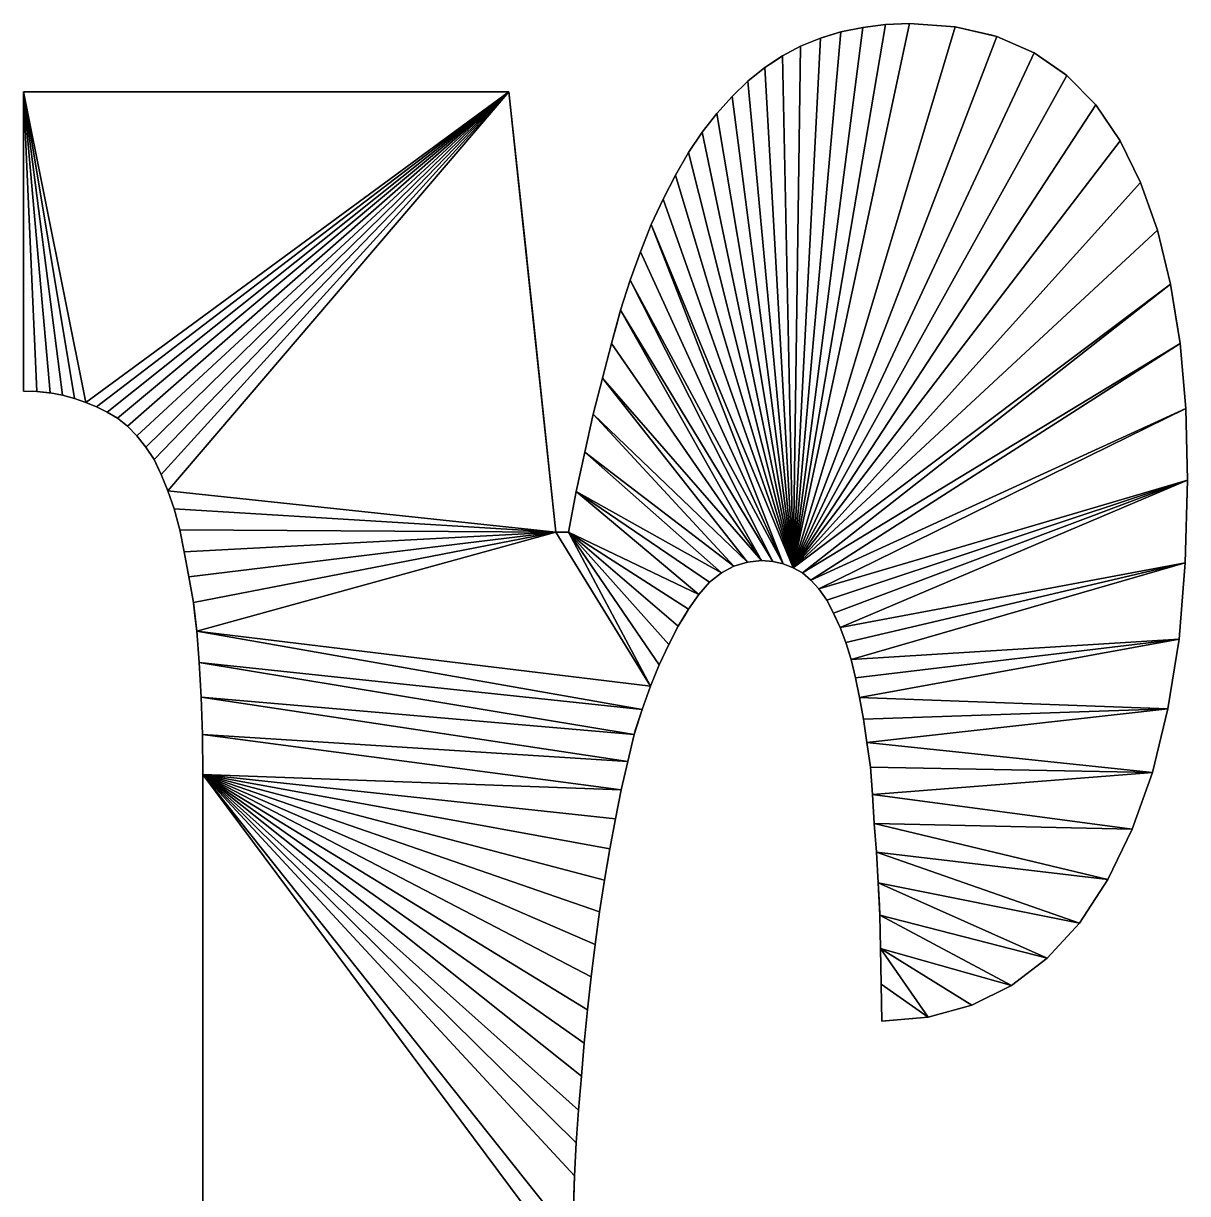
# Model space of a CAD drawing. Extents: x -29.1 to 29.1, y -25 to 25.
# Drawn here: x -9.517 to -7.462, y -11.26 to -9.195 of the extents above; entities that cross this region are included whole.
import ezdxf

# ---------------------------------------------------------------- set-up
doc = ezdxf.new("R2010")
doc.units = 0
doc.header["$MEASUREMENT"] = 0
doc.layers.add('ConstrLine', color=7, linetype='Continuous')
doc.layers.add('ObjLayer', color=2, linetype='Continuous')

msp = doc.modelspace()

# ---------------------------------------------------------------- linework, layer by layer
at = {"layer": 'ConstrLine'}
for points in [[(-7.872, -9.201, 5), (-7.953, -9.195, 5), (-8.158, -10.156, 5)], [(-7.953, -9.195, 5), (-7.995, -9.197, 5), (-8.158, -10.156, 5)], [(-7.995, -9.197, 5), (-8.035, -9.202, 5), (-8.158, -10.156, 5)], [(-7.799, -9.218, 5), (-7.872, -9.201, 5), (-8.158, -10.156, 5)], [(-8.035, -9.202, 5), (-8.074, -9.21, 5), (-8.158, -10.156, 5)], [(-8.074, -9.21, 5), (-8.11, -9.221, 5), (-8.158, -10.156, 5)], [(-8.074, -9.21, 5), (-8.0936, -9.216, 4), (-8.11, -9.221, 5)], [(-8.074, -9.21, 5), (-8.074, -9.21, 4), (-8.0936, -9.216, 4)], [(-8.074, -9.21, 4), (-8.074, -9.21, 5), (-8.035, -9.202, 5)], [(-8.074, -9.21, 4), (-8.035, -9.202, 5), (-8.035, -9.202, 4)], [(-8.035, -9.202, 4), (-8.035, -9.202, 5), (-7.995, -9.197, 5)], [(-8.035, -9.202, 4), (-7.995, -9.197, 5), (-7.995, -9.197, 4)], [(-7.995, -9.197, 4), (-7.995, -9.197, 5), (-7.953, -9.195, 5)], [(-7.995, -9.197, 4), (-7.953, -9.195, 5), (-7.953, -9.195, 4)], [(-7.953, -9.195, 4), (-7.953, -9.195, 5), (-7.872, -9.201, 5)], [(-7.953, -9.195, 4), (-7.872, -9.201, 5), (-7.872, -9.201, 4)], [(-7.872, -9.201, 4), (-7.872, -9.201, 5), (-7.8076, -9.216, 4)], [(-7.872, -9.201, 5), (-7.799, -9.218, 5), (-7.8076, -9.216, 4)], [(-7.799, -9.218, 5), (-8.158, -10.156, 5), (-7.733, -9.247, 5)], [(-8.11, -9.221, 5), (-8.145, -9.235, 5), (-8.158, -10.156, 5)], [(-8.145, -9.235, 4), (-8.145, -9.235, 5), (-8.11, -9.221, 5)], [(-8.145, -9.235, 4), (-8.11, -9.221, 5), (-8.11, -9.221, 4)], [(-8.11, -9.221, 4), (-8.11, -9.221, 5), (-8.0936, -9.216, 4)], [(-7.799, -9.218, 4), (-7.8076, -9.216, 4), (-7.799, -9.218, 5)], [(-7.799, -9.218, 4), (-7.799, -9.218, 5), (-7.733, -9.247, 5)], [(-7.799, -9.218, 4), (-7.733, -9.247, 5), (-7.733, -9.247, 4)], [(-8.177, -9.252, 5), (-8.208, -9.273, 5), (-8.158, -10.156, 5)], [(-8.208, -9.273, 5), (-8.177, -9.252, 5), (-8.192, -9.2622, 4)], [(-8.177, -9.252, 4), (-8.192, -9.2622, 4), (-8.177, -9.252, 5)], [(-8.145, -9.235, 5), (-8.177, -9.252, 5), (-8.158, -10.156, 5)], [(-8.177, -9.252, 4), (-8.177, -9.252, 5), (-8.145, -9.235, 5)], [(-8.177, -9.252, 4), (-8.145, -9.235, 5), (-8.145, -9.235, 4)], [(-7.733, -9.247, 5), (-8.158, -10.156, 5), (-7.675, -9.287, 5)], [(-7.733, -9.247, 4), (-7.733, -9.247, 5), (-7.68, -9.2836, 4)], [(-7.733, -9.247, 5), (-7.675, -9.287, 5), (-7.68, -9.2836, 4)], [(-8.208, -9.273, 5), (-8.238, -9.297, 5), (-8.158, -10.156, 5)], [(-8.238, -9.297, 4), (-8.238, -9.297, 5), (-8.208, -9.273, 5)], [(-8.238, -9.297, 4), (-8.208, -9.273, 5), (-8.208, -9.273, 4)], [(-8.208, -9.273, 4), (-8.208, -9.273, 5), (-8.192, -9.2622, 4)], [(-7.624, -9.339, 5), (-7.675, -9.287, 5), (-8.158, -10.156, 5)], [(-7.675, -9.287, 4), (-7.68, -9.2836, 4), (-7.675, -9.287, 5)], [(-7.675, -9.287, 4), (-7.675, -9.287, 5), (-7.624, -9.339, 5)], [(-7.675, -9.287, 4), (-7.624, -9.339, 5), (-7.624, -9.339, 4)], [(-8.238, -9.297, 5), (-8.266, -9.324, 5), (-8.158, -10.156, 5)], [(-8.266, -9.324, 4), (-8.266, -9.324, 5), (-8.238, -9.297, 5)], [(-8.266, -9.324, 4), (-8.238, -9.297, 5), (-8.238, -9.297, 4)], [(-9.47, -9.847, 5), (-9.517, -9.316, 5), (-9.493, -9.845, 5)], [(-9.517, -9.844, 5), (-9.493, -9.845, 5), (-9.517, -9.316, 5)], [(-9.427, -9.857, 5), (-9.407, -9.864, 5), (-9.517, -9.316, 5)], [(-9.47, -9.847, 5), (-9.448, -9.851, 5), (-9.517, -9.316, 5)], [(-9.448, -9.851, 5), (-9.427, -9.857, 5), (-9.517, -9.316, 5)], [(-9.517, -9.316, 5), (-9.407, -9.864, 5), (-8.66, -9.316, 5)], [(-9.517, -9.316, 4), (-9.517, -9.316, 5), (-8.66, -9.316, 4)], [(-9.517, -9.316, 4), (-9.517, -9.844, 4), (-9.517, -9.316, 5)], [(-9.517, -9.316, 5), (-9.517, -9.844, 4), (-9.517, -9.844, 5)], [(-9.517, -9.316, 5), (-8.66, -9.316, 5), (-8.66, -9.316, 4)], [(-9.388, -9.872, 5), (-8.66, -9.316, 5), (-9.407, -9.864, 5)], [(-9.369, -9.881, 5), (-8.66, -9.316, 5), (-9.388, -9.872, 5)], [(-9.351, -9.892, 5), (-8.66, -9.316, 5), (-9.369, -9.881, 5)], [(-9.333, -9.906, 5), (-8.66, -9.316, 5), (-9.351, -9.892, 5)], [(-9.333, -9.906, 5), (-9.317, -9.923, 5), (-8.66, -9.316, 5)], [(-9.317, -9.923, 5), (-9.301, -9.943, 5), (-8.66, -9.316, 5)], [(-9.301, -9.943, 5), (-9.286, -9.965, 5), (-8.66, -9.316, 5)], [(-9.286, -9.965, 5), (-9.274, -9.991, 5), (-8.66, -9.316, 5)], [(-9.274, -9.991, 5), (-9.262, -10.02, 5), (-8.66, -9.316, 5)], [(-8.577, -10.093, 5), (-8.66, -9.316, 5), (-9.262, -10.02, 5)], [(-8.66, -9.316, 4), (-8.66, -9.316, 5), (-8.6338, -9.5614, 4)], [(-8.6286, -9.6095, 4), (-8.6338, -9.5614, 4), (-8.66, -9.316, 5)], [(-8.577, -10.093, 5), (-8.6174, -9.7145, 4), (-8.66, -9.316, 5)], [(-8.6224, -9.6677, 4), (-8.66, -9.316, 5), (-8.6174, -9.7145, 4)], [(-8.6286, -9.6095, 4), (-8.66, -9.316, 5), (-8.6224, -9.6677, 4)], [(-8.266, -9.324, 5), (-8.293, -9.354, 5), (-8.158, -10.156, 5)], [(-8.266, -9.324, 4), (-8.293, -9.354, 4), (-8.293, -9.354, 5)], [(-8.266, -9.324, 4), (-8.293, -9.354, 5), (-8.266, -9.324, 5)], [(-8.293, -9.354, 5), (-8.319, -9.387, 5), (-8.158, -10.156, 5)], [(-8.293, -9.354, 4), (-8.319, -9.387, 4), (-8.319, -9.387, 5)], [(-8.293, -9.354, 4), (-8.319, -9.387, 5), (-8.293, -9.354, 5)], [(-7.581, -9.402, 5), (-7.624, -9.339, 5), (-8.158, -10.156, 5)], [(-7.624, -9.339, 4), (-7.624, -9.339, 5), (-7.581, -9.402, 5)], [(-7.624, -9.339, 4), (-7.581, -9.402, 5), (-7.581, -9.402, 4)], [(-8.319, -9.387, 5), (-8.343, -9.423, 5), (-8.158, -10.156, 5)], [(-8.319, -9.387, 4), (-8.343, -9.423, 4), (-8.343, -9.423, 5)], [(-8.319, -9.387, 4), (-8.343, -9.423, 5), (-8.319, -9.387, 5)], [(-7.581, -9.402, 5), (-8.158, -10.156, 5), (-7.545, -9.476, 5)], [(-7.581, -9.402, 4), (-7.581, -9.402, 5), (-7.545, -9.476, 5)], [(-7.581, -9.402, 4), (-7.545, -9.476, 5), (-7.545, -9.476, 4)], [(-8.343, -9.423, 5), (-8.366, -9.463, 5), (-8.158, -10.156, 5)], [(-8.343, -9.423, 4), (-8.366, -9.463, 4), (-8.366, -9.463, 5)], [(-8.343, -9.423, 4), (-8.366, -9.463, 5), (-8.343, -9.423, 5)], [(-8.366, -9.463, 5), (-8.388, -9.505, 5), (-8.158, -10.156, 5)], [(-8.366, -9.463, 4), (-8.388, -9.505, 4), (-8.388, -9.505, 5)], [(-8.366, -9.463, 4), (-8.388, -9.505, 5), (-8.366, -9.463, 5)], [(-7.545, -9.476, 5), (-8.158, -10.156, 5), (-7.515, -9.56, 5)], [(-7.545, -9.476, 4), (-7.545, -9.476, 5), (-7.515, -9.56, 5)], [(-7.545, -9.476, 4), (-7.515, -9.56, 5), (-7.515, -9.56, 4)], [(-8.388, -9.505, 5), (-8.409, -9.55, 5), (-8.158, -10.156, 5)], [(-8.388, -9.505, 4), (-8.409, -9.55, 4), (-8.409, -9.55, 5)], [(-8.388, -9.505, 4), (-8.409, -9.55, 5), (-8.388, -9.505, 5)], [(-8.409, -9.55, 5), (-8.428, -9.598, 5), (-8.176, -10.149, 5)], [(-8.409, -9.55, 4), (-8.428, -9.598, 4), (-8.428, -9.598, 5)], [(-8.409, -9.55, 4), (-8.428, -9.598, 5), (-8.409, -9.55, 5)], [(-8.176, -10.149, 5), (-8.158, -10.156, 5), (-8.409, -9.55, 5)], [(-7.515, -9.56, 5), (-8.158, -10.156, 5), (-7.492, -9.655, 5)], [(-7.515, -9.56, 4), (-7.515, -9.56, 5), (-7.492, -9.655, 5)], [(-7.515, -9.56, 4), (-7.492, -9.655, 5), (-7.492, -9.655, 4)], [(-8.428, -9.598, 5), (-8.446, -9.648, 5), (-8.176, -10.149, 5)], [(-8.428, -9.598, 4), (-8.446, -9.648, 4), (-8.446, -9.648, 5)], [(-8.428, -9.598, 4), (-8.446, -9.648, 5), (-8.428, -9.598, 5)], [(-8.446, -9.648, 5), (-8.463, -9.701, 5), (-8.194, -10.145, 5)], [(-8.446, -9.648, 4), (-8.463, -9.701, 4), (-8.463, -9.701, 5)], [(-8.446, -9.648, 4), (-8.463, -9.701, 5), (-8.446, -9.648, 5)], [(-8.194, -10.145, 5), (-8.176, -10.149, 5), (-8.446, -9.648, 5)], [(-8.142, -10.165, 5), (-7.492, -9.655, 5), (-8.158, -10.156, 5)], [(-7.475, -9.76, 5), (-7.492, -9.655, 5), (-8.142, -10.165, 5)], [(-7.492, -9.655, 4), (-7.492, -9.655, 5), (-7.4802, -9.728, 4)], [(-7.492, -9.655, 5), (-7.475, -9.76, 5), (-7.4802, -9.728, 4)], [(-8.463, -9.701, 5), (-8.479, -9.76, 5), (-8.214, -10.143, 5)], [(-8.463, -9.701, 5), (-8.4703, -9.728, 4), (-8.479, -9.76, 5)], [(-8.463, -9.701, 4), (-8.4703, -9.728, 4), (-8.463, -9.701, 5)], [(-8.214, -10.143, 5), (-8.194, -10.145, 5), (-8.463, -9.701, 5)], [(-8.6174, -9.7145, 4), (-8.577, -10.093, 5), (-8.616, -9.728, 4)], [(-8.577, -10.093, 4), (-8.616, -9.728, 4), (-8.577, -10.093, 5)], [(-8.479, -9.76, 4), (-8.479, -9.76, 5), (-8.4703, -9.728, 4)], [(-7.475, -9.76, 4), (-7.4802, -9.728, 4), (-7.475, -9.76, 5)], [(-8.479, -9.76, 5), (-8.495, -9.821, 5), (-8.214, -10.143, 5)], [(-8.479, -9.76, 4), (-8.495, -9.821, 5), (-8.479, -9.76, 5)], [(-8.479, -9.76, 4), (-8.495, -9.821, 4), (-8.495, -9.821, 5)], [(-8.127, -10.178, 5), (-7.475, -9.76, 5), (-8.142, -10.165, 5)], [(-7.465, -9.875, 5), (-7.475, -9.76, 5), (-8.127, -10.178, 5)], [(-7.475, -9.76, 4), (-7.475, -9.76, 5), (-7.465, -9.875, 5)], [(-7.475, -9.76, 4), (-7.465, -9.875, 5), (-7.465, -9.875, 4)], [(-8.495, -9.821, 5), (-8.511, -9.885, 5), (-8.239, -10.146, 5)], [(-8.511, -9.885, 4), (-8.511, -9.885, 5), (-8.495, -9.821, 5)], [(-8.495, -9.821, 4), (-8.511, -9.885, 4), (-8.495, -9.821, 5)], [(-8.239, -10.146, 5), (-8.214, -10.143, 5), (-8.495, -9.821, 5)], [(-9.493, -9.845, 5), (-9.517, -9.844, 5), (-9.493, -9.845, 4)], [(-9.517, -9.844, 4), (-9.493, -9.845, 4), (-9.517, -9.844, 5)], [(-9.493, -9.845, 4), (-9.472, -9.8468, 4), (-9.493, -9.845, 5)], [(-9.47, -9.847, 5), (-9.493, -9.845, 5), (-9.472, -9.8468, 4)], [(-9.47, -9.847, 4), (-9.47, -9.847, 5), (-9.472, -9.8468, 4)], [(-9.448, -9.851, 5), (-9.47, -9.847, 5), (-9.448, -9.851, 4)], [(-9.47, -9.847, 4), (-9.448, -9.851, 4), (-9.47, -9.847, 5)], [(-9.448, -9.851, 4), (-9.427, -9.857, 5), (-9.448, -9.851, 5)], [(-9.448, -9.851, 4), (-9.427, -9.857, 4), (-9.427, -9.857, 5)], [(-9.407, -9.864, 4), (-9.407, -9.864, 5), (-9.427, -9.857, 5)], [(-9.427, -9.857, 4), (-9.407, -9.864, 4), (-9.427, -9.857, 5)], [(-9.388, -9.872, 5), (-9.407, -9.864, 5), (-9.388, -9.872, 4)], [(-9.407, -9.864, 4), (-9.388, -9.872, 4), (-9.407, -9.864, 5)], [(-9.388, -9.872, 5), (-9.388, -9.872, 4), (-9.369, -9.881, 5)], [(-9.369, -9.881, 4), (-9.369, -9.881, 5), (-9.388, -9.872, 4)], [(-9.369, -9.881, 4), (-9.351, -9.892, 5), (-9.369, -9.881, 5)], [(-9.369, -9.881, 4), (-9.351, -9.892, 4), (-9.351, -9.892, 5)], [(-9.333, -9.906, 4), (-9.333, -9.906, 5), (-9.351, -9.892, 5)], [(-9.351, -9.892, 4), (-9.333, -9.906, 4), (-9.351, -9.892, 5)], [(-8.511, -9.885, 5), (-8.526, -9.952, 5), (-8.263, -10.153, 5)], [(-8.511, -9.885, 5), (-8.511, -9.885, 4), (-8.526, -9.952, 5)], [(-8.526, -9.952, 4), (-8.526, -9.952, 5), (-8.511, -9.885, 4)], [(-8.263, -10.153, 5), (-8.239, -10.146, 5), (-8.511, -9.885, 5)], [(-8.127, -10.178, 5), (-8.113, -10.193, 5), (-7.465, -9.875, 5)], [(-7.462, -10.001, 5), (-7.465, -9.875, 5), (-8.113, -10.193, 5)], [(-7.465, -9.875, 4), (-7.465, -9.875, 5), (-7.462, -10.001, 5)], [(-7.465, -9.875, 4), (-7.462, -10.001, 5), (-7.462, -10.001, 4)], [(-9.333, -9.906, 4), (-9.317, -9.923, 4), (-9.317, -9.923, 5)], [(-9.333, -9.906, 4), (-9.317, -9.923, 5), (-9.333, -9.906, 5)], [(-9.317, -9.923, 4), (-9.301, -9.943, 4), (-9.317, -9.923, 5)], [(-9.301, -9.943, 5), (-9.317, -9.923, 5), (-9.301, -9.943, 4)], [(-9.286, -9.965, 4), (-9.286, -9.965, 5), (-9.301, -9.943, 4)], [(-9.301, -9.943, 5), (-9.301, -9.943, 4), (-9.286, -9.965, 5)], [(-8.526, -9.952, 5), (-8.541, -10.021, 5), (-8.285, -10.165, 5)], [(-8.526, -9.952, 5), (-8.541, -10.021, 4), (-8.541, -10.021, 5)], [(-8.526, -9.952, 5), (-8.526, -9.952, 4), (-8.541, -10.021, 4)], [(-8.285, -10.165, 5), (-8.263, -10.153, 5), (-8.526, -9.952, 5)], [(-9.286, -9.965, 4), (-9.2772, -9.984, 4), (-9.286, -9.965, 5)], [(-9.274, -9.991, 5), (-9.286, -9.965, 5), (-9.2772, -9.984, 4)], [(-9.274, -9.991, 4), (-9.274, -9.991, 5), (-9.2772, -9.984, 4)], [(-9.262, -10.02, 5), (-9.274, -9.991, 5), (-9.262, -10.02, 4)], [(-9.274, -9.991, 4), (-9.262, -10.02, 4), (-9.274, -9.991, 5)], [(-8.113, -10.193, 5), (-8.099, -10.213, 5), (-7.462, -10.001, 5)], [(-8.099, -10.213, 5), (-8.087, -10.236, 5), (-7.462, -10.001, 5)], [(-8.087, -10.236, 5), (-8.075, -10.261, 5), (-7.462, -10.001, 5)], [(-7.466, -10.147, 5), (-7.462, -10.001, 5), (-8.075, -10.261, 5)], [(-7.462, -10.001, 4), (-7.462, -10.001, 5), (-7.466, -10.147, 5)], [(-7.462, -10.001, 4), (-7.466, -10.147, 5), (-7.466, -10.147, 4)], [(-9.262, -10.02, 5), (-9.251, -10.052, 5), (-8.577, -10.093, 5)], [(-9.262, -10.02, 5), (-9.251, -10.052, 4), (-9.251, -10.052, 5)], [(-9.262, -10.02, 4), (-9.251, -10.052, 4), (-9.262, -10.02, 5)], [(-8.541, -10.021, 5), (-8.555, -10.093, 5), (-8.325, -10.203, 5)], [(-8.541, -10.021, 4), (-8.555, -10.093, 4), (-8.541, -10.021, 5)], [(-8.555, -10.093, 5), (-8.541, -10.021, 5), (-8.555, -10.093, 4)], [(-8.306, -10.181, 5), (-8.285, -10.165, 5), (-8.541, -10.021, 5)], [(-8.325, -10.203, 5), (-8.306, -10.181, 5), (-8.541, -10.021, 5)], [(-9.251, -10.052, 5), (-9.241, -10.089, 5), (-8.577, -10.093, 5)], [(-9.251, -10.052, 4), (-9.241, -10.089, 5), (-9.251, -10.052, 5)], [(-9.251, -10.052, 4), (-9.241, -10.089, 4), (-9.241, -10.089, 5)], [(-9.233, -10.128, 5), (-8.577, -10.093, 5), (-9.241, -10.089, 5)], [(-9.233, -10.128, 4), (-9.233, -10.128, 5), (-9.241, -10.089, 5)], [(-9.241, -10.089, 4), (-9.233, -10.128, 4), (-9.241, -10.089, 5)], [(-8.577, -10.093, 5), (-9.233, -10.128, 5), (-9.225, -10.172, 5)], [(-9.217, -10.217, 5), (-8.577, -10.093, 5), (-9.225, -10.172, 5)], [(-8.577, -10.093, 5), (-9.217, -10.217, 5), (-9.211, -10.268, 5)], [(-8.577, -10.093, 5), (-9.211, -10.268, 5), (-8.41, -10.365, 5)], [(-8.555, -10.093, 5), (-8.577, -10.093, 5), (-8.41, -10.365, 5)], [(-8.577, -10.093, 5), (-8.555, -10.093, 5), (-8.555, -10.093, 4)], [(-8.577, -10.093, 4), (-8.577, -10.093, 5), (-8.555, -10.093, 4)], [(-8.41, -10.365, 5), (-8.395, -10.327, 5), (-8.555, -10.093, 5)], [(-8.343, -10.229, 5), (-8.325, -10.203, 5), (-8.555, -10.093, 5)], [(-8.361, -10.259, 5), (-8.343, -10.229, 5), (-8.555, -10.093, 5)], [(-8.378, -10.291, 5), (-8.361, -10.259, 5), (-8.555, -10.093, 5)], [(-8.395, -10.327, 5), (-8.378, -10.291, 5), (-8.555, -10.093, 5)], [(-9.233, -10.128, 4), (-9.225, -10.172, 4), (-9.233, -10.128, 5)], [(-9.225, -10.172, 5), (-9.233, -10.128, 5), (-9.225, -10.172, 4)], [(-8.263, -10.153, 5), (-8.285, -10.165, 5), (-8.263, -10.153, 4)], [(-8.285, -10.165, 4), (-8.263, -10.153, 4), (-8.285, -10.165, 5)], [(-8.263, -10.153, 5), (-8.263, -10.153, 4), (-8.239, -10.146, 5)], [(-8.239, -10.146, 4), (-8.239, -10.146, 5), (-8.263, -10.153, 4)], [(-8.239, -10.146, 4), (-8.214, -10.143, 5), (-8.239, -10.146, 5)], [(-8.214, -10.143, 5), (-8.239, -10.146, 4), (-8.214, -10.143, 4)], [(-8.214, -10.143, 4), (-8.194, -10.145, 4), (-8.194, -10.145, 5)], [(-8.214, -10.143, 4), (-8.194, -10.145, 5), (-8.214, -10.143, 5)], [(-8.194, -10.145, 5), (-8.192, -10.1454, 4), (-8.176, -10.149, 5)], [(-8.194, -10.145, 4), (-8.192, -10.1454, 4), (-8.194, -10.145, 5)], [(-8.176, -10.149, 4), (-8.176, -10.149, 5), (-8.192, -10.1454, 4)], [(-8.176, -10.149, 4), (-8.158, -10.156, 4), (-8.158, -10.156, 5)], [(-8.176, -10.149, 4), (-8.158, -10.156, 5), (-8.176, -10.149, 5)], [(-8.158, -10.156, 4), (-8.142, -10.165, 4), (-8.142, -10.165, 5)], [(-8.158, -10.156, 4), (-8.142, -10.165, 5), (-8.158, -10.156, 5)], [(-8.075, -10.261, 5), (-8.065, -10.288, 5), (-7.466, -10.147, 5)], [(-8.065, -10.288, 5), (-8.056, -10.318, 5), (-7.466, -10.147, 5)], [(-7.477, -10.282, 5), (-7.466, -10.147, 5), (-8.056, -10.318, 5)], [(-7.477, -10.282, 4), (-7.466, -10.147, 4), (-7.477, -10.282, 5)], [(-7.466, -10.147, 5), (-7.477, -10.282, 5), (-7.466, -10.147, 4)], [(-9.217, -10.217, 4), (-9.217, -10.217, 5), (-9.225, -10.172, 4)], [(-9.225, -10.172, 5), (-9.225, -10.172, 4), (-9.217, -10.217, 5)], [(-8.306, -10.181, 4), (-8.306, -10.181, 5), (-8.325, -10.203, 5)], [(-8.325, -10.203, 5), (-8.325, -10.203, 4), (-8.306, -10.181, 4)], [(-8.306, -10.181, 4), (-8.285, -10.165, 5), (-8.306, -10.181, 5)], [(-8.285, -10.165, 5), (-8.306, -10.181, 4), (-8.285, -10.165, 4)], [(-8.142, -10.165, 4), (-8.127, -10.178, 4), (-8.127, -10.178, 5)], [(-8.142, -10.165, 4), (-8.127, -10.178, 5), (-8.142, -10.165, 5)], [(-8.127, -10.178, 4), (-8.113, -10.193, 4), (-8.113, -10.193, 5)], [(-8.127, -10.178, 4), (-8.113, -10.193, 5), (-8.127, -10.178, 5)], [(-8.343, -10.229, 4), (-8.325, -10.203, 4), (-8.343, -10.229, 5)], [(-8.325, -10.203, 5), (-8.343, -10.229, 5), (-8.325, -10.203, 4)], [(-8.113, -10.193, 4), (-8.099, -10.213, 4), (-8.099, -10.213, 5)], [(-8.113, -10.193, 4), (-8.099, -10.213, 5), (-8.113, -10.193, 5)], [(-9.217, -10.217, 4), (-9.216, -10.2255, 4), (-9.217, -10.217, 5)], [(-9.2143, -10.24, 4), (-9.217, -10.217, 5), (-9.216, -10.2255, 4)], [(-9.211, -10.268, 5), (-9.217, -10.217, 5), (-9.2143, -10.24, 4)], [(-8.099, -10.213, 4), (-8.087, -10.236, 4), (-8.087, -10.236, 5)], [(-8.099, -10.213, 4), (-8.087, -10.236, 5), (-8.099, -10.213, 5)], [(-9.211, -10.268, 4), (-9.211, -10.268, 5), (-9.2143, -10.24, 4)], [(-8.361, -10.259, 5), (-8.3496, -10.24, 4), (-8.343, -10.229, 5)], [(-8.3496, -10.24, 4), (-8.361, -10.259, 5), (-8.361, -10.259, 4)], [(-8.343, -10.229, 4), (-8.343, -10.229, 5), (-8.3496, -10.24, 4)], [(-8.075, -10.261, 5), (-8.087, -10.236, 5), (-8.0851, -10.24, 4)], [(-8.087, -10.236, 4), (-8.0851, -10.24, 4), (-8.087, -10.236, 5)], [(-8.0851, -10.24, 4), (-8.075, -10.261, 4), (-8.075, -10.261, 5)], [(-8.361, -10.259, 4), (-8.361, -10.259, 5), (-8.378, -10.291, 5)], [(-8.361, -10.259, 4), (-8.378, -10.291, 5), (-8.378, -10.291, 4)], [(-8.075, -10.261, 4), (-8.065, -10.288, 4), (-8.065, -10.288, 5)], [(-8.075, -10.261, 4), (-8.065, -10.288, 5), (-8.075, -10.261, 5)], [(-8.425, -10.406, 5), (-8.41, -10.365, 5), (-9.211, -10.268, 5)], [(-9.211, -10.268, 5), (-9.207, -10.323, 5), (-8.425, -10.406, 5)], [(-9.211, -10.268, 4), (-9.207, -10.323, 4), (-9.207, -10.323, 5)], [(-9.211, -10.268, 4), (-9.207, -10.323, 5), (-9.211, -10.268, 5)], [(-8.056, -10.318, 5), (-8.048, -10.35, 5), (-7.477, -10.282, 5)], [(-8.048, -10.35, 5), (-8.041, -10.385, 5), (-7.477, -10.282, 5)], [(-7.497, -10.405, 5), (-7.477, -10.282, 5), (-8.041, -10.385, 5)], [(-7.477, -10.282, 4), (-7.477, -10.282, 5), (-7.497, -10.405, 5)], [(-7.477, -10.282, 4), (-7.497, -10.405, 5), (-7.497, -10.405, 4)], [(-8.378, -10.291, 4), (-8.378, -10.291, 5), (-8.395, -10.327, 5)], [(-8.378, -10.291, 4), (-8.395, -10.327, 5), (-8.395, -10.327, 4)], [(-8.065, -10.288, 4), (-8.056, -10.318, 4), (-8.056, -10.318, 5)], [(-8.065, -10.288, 4), (-8.056, -10.318, 5), (-8.065, -10.288, 5)], [(-8.439, -10.45, 5), (-8.425, -10.406, 5), (-9.207, -10.323, 5)], [(-9.207, -10.323, 5), (-9.203, -10.384, 5), (-8.439, -10.45, 5)], [(-9.207, -10.323, 4), (-9.203, -10.384, 4), (-9.203, -10.384, 5)], [(-9.207, -10.323, 4), (-9.203, -10.384, 5), (-9.207, -10.323, 5)], [(-8.395, -10.327, 4), (-8.395, -10.327, 5), (-8.41, -10.365, 5)], [(-8.395, -10.327, 4), (-8.41, -10.365, 5), (-8.41, -10.365, 4)], [(-8.056, -10.318, 4), (-8.048, -10.35, 4), (-8.048, -10.35, 5)], [(-8.056, -10.318, 4), (-8.048, -10.35, 5), (-8.056, -10.318, 5)], [(-8.41, -10.365, 4), (-8.41, -10.365, 5), (-8.425, -10.406, 5)], [(-8.41, -10.365, 4), (-8.425, -10.406, 5), (-8.425, -10.406, 4)], [(-8.048, -10.35, 4), (-8.041, -10.385, 4), (-8.041, -10.385, 5)], [(-8.048, -10.35, 4), (-8.041, -10.385, 5), (-8.048, -10.35, 5)], [(-8.45, -10.498, 5), (-8.439, -10.45, 5), (-9.203, -10.384, 5)], [(-9.203, -10.384, 5), (-9.201, -10.45, 5), (-8.45, -10.498, 5)], [(-9.203, -10.384, 4), (-9.201, -10.45, 4), (-9.201, -10.45, 5)], [(-9.203, -10.384, 4), (-9.201, -10.45, 5), (-9.203, -10.384, 5)], [(-8.041, -10.385, 5), (-8.034, -10.423, 5), (-7.497, -10.405, 5)], [(-8.041, -10.385, 4), (-8.034, -10.423, 4), (-8.034, -10.423, 5)], [(-8.041, -10.385, 4), (-8.034, -10.423, 5), (-8.041, -10.385, 5)], [(-8.439, -10.45, 5), (-8.4369, -10.4433, 4), (-8.425, -10.406, 5)], [(-8.425, -10.406, 4), (-8.425, -10.406, 5), (-8.4369, -10.4433, 4)], [(-8.034, -10.423, 5), (-8.028, -10.464, 5), (-7.497, -10.405, 5)], [(-7.524, -10.517, 5), (-7.497, -10.405, 5), (-8.028, -10.464, 5)], [(-7.497, -10.405, 4), (-7.497, -10.405, 5), (-7.524, -10.517, 5)], [(-7.497, -10.405, 4), (-7.524, -10.517, 5), (-7.524, -10.517, 4)], [(-8.034, -10.423, 4), (-8.028, -10.464, 4), (-8.028, -10.464, 5)], [(-8.034, -10.423, 4), (-8.028, -10.464, 5), (-8.034, -10.423, 5)], [(-8.462, -10.548, 5), (-8.45, -10.498, 5), (-9.201, -10.45, 5)], [(-9.201, -10.45, 5), (-9.2, -10.521, 5), (-8.462, -10.548, 5)], [(-9.201, -10.45, 4), (-9.2, -10.521, 4), (-9.2, -10.521, 5)], [(-9.201, -10.45, 4), (-9.2, -10.521, 5), (-9.201, -10.45, 5)], [(-8.439, -10.45, 4), (-8.439, -10.45, 5), (-8.45, -10.498, 5)], [(-8.439, -10.45, 4), (-8.45, -10.498, 5), (-8.45, -10.498, 4)], [(-8.439, -10.45, 5), (-8.439, -10.45, 4), (-8.4369, -10.4433, 4)], [(-8.028, -10.464, 5), (-8.022, -10.508, 5), (-7.524, -10.517, 5)], [(-8.028, -10.464, 4), (-8.022, -10.508, 4), (-8.022, -10.508, 5)], [(-8.028, -10.464, 4), (-8.022, -10.508, 5), (-8.028, -10.464, 5)], [(-8.45, -10.498, 4), (-8.45, -10.498, 5), (-8.462, -10.548, 5)], [(-8.45, -10.498, 4), (-8.462, -10.548, 5), (-8.462, -10.548, 4)], [(-8.022, -10.508, 5), (-8.018, -10.556, 5), (-7.524, -10.517, 5)], [(-8.022, -10.508, 4), (-8.018, -10.556, 4), (-8.018, -10.556, 5)], [(-8.022, -10.508, 4), (-8.018, -10.556, 5), (-8.022, -10.508, 5)], [(-8.549, -11.395, 5), (-8.548, -11.341, 5), (-9.2, -10.521, 5)], [(-8.472, -10.599, 5), (-8.462, -10.548, 5), (-9.2, -10.521, 5)], [(-8.482, -10.652, 5), (-8.472, -10.599, 5), (-9.2, -10.521, 5)], [(-8.491, -10.707, 5), (-8.482, -10.652, 5), (-9.2, -10.521, 5)], [(-8.5, -10.763, 5), (-8.491, -10.707, 5), (-9.2, -10.521, 5)], [(-8.508, -10.821, 5), (-8.5, -10.763, 5), (-9.2, -10.521, 5)], [(-8.515, -10.878, 5), (-8.508, -10.821, 5), (-9.2, -10.521, 5)], [(-8.521, -10.936, 5), (-8.515, -10.878, 5), (-9.2, -10.521, 5)], [(-8.527, -10.995, 5), (-8.521, -10.936, 5), (-9.2, -10.521, 5)], [(-8.532, -11.053, 5), (-8.527, -10.995, 5), (-9.2, -10.521, 5)], [(-8.537, -11.113, 5), (-8.532, -11.053, 5), (-9.2, -10.521, 5)], [(-8.541, -11.171, 5), (-8.537, -11.113, 5), (-9.2, -10.521, 5)], [(-8.544, -11.229, 5), (-8.541, -11.171, 5), (-9.2, -10.521, 5)], [(-8.548, -11.341, 5), (-8.544, -11.229, 5), (-9.2, -10.521, 5)], [(-9.2, -10.521, 5), (-9.2, -13.386, 5), (-8.549, -11.395, 5)], [(-9.2, -13.386, 5), (-9.2, -10.521, 5), (-9.2, -10.521, 4)], [(-9.2, -10.521, 4), (-9.2, -13.386, 4), (-9.2, -13.386, 5)], [(-7.56, -10.617, 5), (-7.524, -10.517, 5), (-8.018, -10.556, 5)], [(-7.524, -10.517, 4), (-7.524, -10.517, 5), (-7.56, -10.617, 5)], [(-7.524, -10.517, 4), (-7.56, -10.617, 5), (-7.56, -10.617, 4)], [(-8.462, -10.548, 4), (-8.462, -10.548, 5), (-8.472, -10.599, 5)], [(-8.462, -10.548, 4), (-8.472, -10.599, 5), (-8.472, -10.599, 4)], [(-8.018, -10.556, 5), (-8.015, -10.607, 5), (-7.56, -10.617, 5)], [(-8.018, -10.556, 4), (-8.015, -10.607, 4), (-8.015, -10.607, 5)], [(-8.018, -10.556, 4), (-8.015, -10.607, 5), (-8.018, -10.556, 5)], [(-8.472, -10.599, 4), (-8.472, -10.599, 5), (-8.482, -10.652, 5)], [(-8.472, -10.599, 4), (-8.482, -10.652, 5), (-8.482, -10.652, 4)], [(-8.015, -10.607, 5), (-8.011, -10.658, 5), (-7.603, -10.706, 5)], [(-7.603, -10.706, 5), (-7.56, -10.617, 5), (-8.015, -10.607, 5)], [(-8.015, -10.607, 4), (-8.011, -10.658, 4), (-8.011, -10.658, 5)], [(-8.015, -10.607, 4), (-8.011, -10.658, 5), (-8.015, -10.607, 5)], [(-7.56, -10.617, 4), (-7.56, -10.617, 5), (-7.603, -10.706, 5)], [(-7.56, -10.617, 4), (-7.603, -10.706, 5), (-7.603, -10.706, 4)], [(-8.482, -10.652, 4), (-8.482, -10.652, 5), (-8.491, -10.707, 5)], [(-8.482, -10.652, 4), (-8.491, -10.707, 5), (-8.491, -10.707, 4)], [(-7.653, -10.783, 5), (-7.603, -10.706, 5), (-8.011, -10.658, 5)], [(-8.011, -10.658, 5), (-8.008, -10.712, 5), (-7.653, -10.783, 5)], [(-8.011, -10.658, 4), (-8.008, -10.712, 4), (-8.008, -10.712, 5)], [(-8.011, -10.658, 4), (-8.008, -10.712, 5), (-8.011, -10.658, 5)], [(-8.491, -10.707, 5), (-8.5, -10.763, 5), (-8.4982, -10.752, 4)], [(-8.491, -10.707, 4), (-8.491, -10.707, 5), (-8.4982, -10.752, 4)], [(-7.653, -10.783, 5), (-8.008, -10.712, 5), (-7.71, -10.845, 5)], [(-8.005, -10.769, 5), (-7.71, -10.845, 5), (-8.008, -10.712, 5)], [(-8.005, -10.769, 5), (-8.008, -10.712, 5), (-8.0059, -10.752, 4)], [(-8.008, -10.712, 4), (-8.0059, -10.752, 4), (-8.008, -10.712, 5)], [(-7.603, -10.706, 4), (-7.603, -10.706, 5), (-7.653, -10.783, 5)], [(-7.603, -10.706, 4), (-7.653, -10.783, 5), (-7.653, -10.783, 4)], [(-8.5, -10.763, 4), (-8.4982, -10.752, 4), (-8.5, -10.763, 5)], [(-8.0059, -10.752, 4), (-8.005, -10.769, 4), (-8.005, -10.769, 5)], [(-8.5, -10.763, 4), (-8.5, -10.763, 5), (-8.508, -10.821, 5)], [(-8.5, -10.763, 4), (-8.508, -10.821, 5), (-8.508, -10.821, 4)], [(-8.005, -10.769, 5), (-8.004, -10.828, 5), (-7.773, -10.893, 5)], [(-7.773, -10.893, 5), (-7.71, -10.845, 5), (-8.005, -10.769, 5)], [(-8.005, -10.769, 4), (-8.004, -10.828, 4), (-8.004, -10.828, 5)], [(-8.005, -10.769, 4), (-8.004, -10.828, 5), (-8.005, -10.769, 5)], [(-7.653, -10.783, 5), (-7.71, -10.845, 5), (-7.71, -10.845, 4)], [(-7.653, -10.783, 4), (-7.653, -10.783, 5), (-7.71, -10.845, 4)], [(-8.508, -10.821, 4), (-8.508, -10.821, 5), (-8.515, -10.878, 5)], [(-8.508, -10.821, 4), (-8.515, -10.878, 5), (-8.515, -10.878, 4)], [(-8.004, -10.828, 5), (-8.003, -10.891, 5), (-7.92, -10.949, 5)], [(-7.92, -10.949, 5), (-7.843, -10.928, 5), (-8.004, -10.828, 5)], [(-7.843, -10.928, 5), (-7.773, -10.893, 5), (-8.004, -10.828, 5)], [(-8.004, -10.828, 4), (-8.003, -10.891, 4), (-8.003, -10.891, 5)], [(-8.004, -10.828, 4), (-8.003, -10.891, 5), (-8.004, -10.828, 5)], [(-7.773, -10.893, 4), (-7.71, -10.845, 4), (-7.71, -10.845, 5)], [(-7.773, -10.893, 4), (-7.71, -10.845, 5), (-7.773, -10.893, 5)], [(-8.515, -10.878, 4), (-8.515, -10.878, 5), (-8.521, -10.936, 5)], [(-8.515, -10.878, 4), (-8.521, -10.936, 5), (-8.521, -10.936, 4)], [(-8.002, -10.956, 5), (-7.92, -10.949, 5), (-8.003, -10.891, 5)], [(-8.003, -10.891, 4), (-8.002, -10.956, 4), (-8.002, -10.956, 5)], [(-8.003, -10.891, 4), (-8.002, -10.956, 5), (-8.003, -10.891, 5)], [(-7.843, -10.928, 4), (-7.773, -10.893, 4), (-7.773, -10.893, 5)], [(-7.843, -10.928, 4), (-7.773, -10.893, 5), (-7.843, -10.928, 5)], [(-8.521, -10.936, 4), (-8.521, -10.936, 5), (-8.527, -10.995, 5)], [(-8.521, -10.936, 4), (-8.527, -10.995, 5), (-8.527, -10.995, 4)], [(-7.92, -10.949, 4), (-7.843, -10.928, 4), (-7.843, -10.928, 5)], [(-7.92, -10.949, 4), (-7.843, -10.928, 5), (-7.92, -10.949, 5)], [(-7.92, -10.949, 5), (-8.002, -10.956, 5), (-7.9952, -10.9554, 4)], [(-8.0018, -10.956, 4), (-7.9952, -10.9554, 4), (-8.002, -10.956, 5)], [(-8.002, -10.956, 4), (-8.002, -10.956, 4), (-8.002, -10.956, 5)], [(-8.002, -10.956, 4), (-8.0018, -10.956, 4), (-8.002, -10.956, 5)], [(-7.9952, -10.9554, 4), (-7.92, -10.949, 4), (-7.92, -10.949, 5)], [(-8.527, -10.995, 4), (-8.527, -10.995, 5), (-8.532, -11.053, 5)], [(-8.527, -10.995, 4), (-8.532, -11.053, 5), (-8.532, -11.053, 4)], [(-8.532, -11.053, 4), (-8.532, -11.053, 5), (-8.537, -11.113, 5)], [(-8.532, -11.053, 4), (-8.537, -11.113, 5), (-8.537, -11.113, 4)], [(-8.537, -11.113, 4), (-8.537, -11.113, 5), (-8.541, -11.171, 5)], [(-8.537, -11.113, 4), (-8.541, -11.171, 5), (-8.541, -11.171, 4)], [(-8.541, -11.171, 4), (-8.541, -11.171, 5), (-8.544, -11.229, 5)], [(-8.541, -11.171, 4), (-8.544, -11.229, 5), (-8.544, -11.229, 4)], [(-8.544, -11.229, 5), (-8.548, -11.341, 5), (-8.5452, -11.264, 4)], [(-8.544, -11.229, 4), (-8.544, -11.229, 5), (-8.5452, -11.264, 4)]]:
    msp.add_3dface(points, dxfattribs=at)
at = {"layer": 'ObjLayer'}
for p, q in [((-8.11, -9.221, 5), (-8.074, -9.21, 5)), ((-8.074, -9.21, 5), (-8.035, -9.202, 5)), ((-8.035, -9.202, 5), (-7.995, -9.197, 5)), ((-7.995, -9.197, 5), (-7.953, -9.195, 5)), ((-7.953, -9.195, 5), (-7.872, -9.201, 5)), ((-7.872, -9.201, 5), (-7.799, -9.218, 5)), ((-8.145, -9.235, 5), (-8.11, -9.221, 5)), ((-7.799, -9.218, 5), (-7.733, -9.247, 5)), ((-8.208, -9.273, 5), (-8.177, -9.252, 5)), ((-8.177, -9.252, 5), (-8.145, -9.235, 5)), ((-7.733, -9.247, 5), (-7.675, -9.287, 5)), ((-8.238, -9.297, 5), (-8.208, -9.273, 5)), ((-7.675, -9.287, 5), (-7.624, -9.339, 5)), ((-8.266, -9.324, 5), (-8.238, -9.297, 5)), ((-9.517, -9.844, 5), (-9.517, -9.316, 5)), ((-9.517, -9.316, 5), (-8.66, -9.316, 5)), ((-8.66, -9.316, 5), (-8.577, -10.093, 5)), ((-8.293, -9.354, 5), (-8.266, -9.324, 5)), ((-8.319, -9.387, 5), (-8.293, -9.354, 5)), ((-7.624, -9.339, 5), (-7.581, -9.402, 5)), ((-8.343, -9.423, 5), (-8.319, -9.387, 5)), ((-7.581, -9.402, 5), (-7.545, -9.476, 5)), ((-8.366, -9.463, 5), (-8.343, -9.423, 5)), ((-8.388, -9.505, 5), (-8.366, -9.463, 5)), ((-7.545, -9.476, 5), (-7.515, -9.56, 5)), ((-8.409, -9.55, 5), (-8.388, -9.505, 5)), ((-8.428, -9.598, 5), (-8.409, -9.55, 5)), ((-7.515, -9.56, 5), (-7.492, -9.655, 5)), ((-8.446, -9.648, 5), (-8.428, -9.598, 5)), ((-8.463, -9.701, 5), (-8.446, -9.648, 5)), ((-7.492, -9.655, 5), (-7.475, -9.76, 5)), ((-8.479, -9.76, 5), (-8.463, -9.701, 5)), ((-8.495, -9.821, 5), (-8.479, -9.76, 5)), ((-7.475, -9.76, 5), (-7.465, -9.875, 5)), ((-8.511, -9.885, 5), (-8.495, -9.821, 5)), ((-9.493, -9.845, 5), (-9.517, -9.844, 5)), ((-9.47, -9.847, 5), (-9.493, -9.845, 5)), ((-9.448, -9.851, 5), (-9.47, -9.847, 5)), ((-9.427, -9.857, 5), (-9.448, -9.851, 5)), ((-9.407, -9.864, 5), (-9.427, -9.857, 5)), ((-9.388, -9.872, 5), (-9.407, -9.864, 5)), ((-9.369, -9.881, 5), (-9.388, -9.872, 5)), ((-9.351, -9.892, 5), (-9.369, -9.881, 5)), ((-9.333, -9.906, 5), (-9.351, -9.892, 5)), ((-8.526, -9.952, 5), (-8.511, -9.885, 5)), ((-7.465, -9.875, 5), (-7.462, -10.001, 5)), ((-9.317, -9.923, 5), (-9.333, -9.906, 5)), ((-9.301, -9.943, 5), (-9.317, -9.923, 5)), ((-9.286, -9.965, 5), (-9.301, -9.943, 5)), ((-8.541, -10.021, 5), (-8.526, -9.952, 5)), ((-9.274, -9.991, 5), (-9.286, -9.965, 5)), ((-9.262, -10.02, 5), (-9.274, -9.991, 5)), ((-7.462, -10.001, 5), (-7.466, -10.147, 5)), ((-9.251, -10.052, 5), (-9.262, -10.02, 5)), ((-8.555, -10.093, 5), (-8.541, -10.021, 5)), ((-9.241, -10.089, 5), (-9.251, -10.052, 5)), ((-9.233, -10.128, 5), (-9.241, -10.089, 5)), ((-8.577, -10.093, 5), (-8.555, -10.093, 5)), ((-9.225, -10.172, 5), (-9.233, -10.128, 5)), ((-8.263, -10.153, 5), (-8.285, -10.165, 5)), ((-8.239, -10.146, 5), (-8.263, -10.153, 5)), ((-8.214, -10.143, 5), (-8.239, -10.146, 5)), ((-8.194, -10.145, 5), (-8.214, -10.143, 5)), ((-8.176, -10.149, 5), (-8.194, -10.145, 5)), ((-8.158, -10.156, 5), (-8.176, -10.149, 5)), ((-8.142, -10.165, 5), (-8.158, -10.156, 5)), ((-7.466, -10.147, 5), (-7.477, -10.282, 5)), ((-9.217, -10.217, 5), (-9.225, -10.172, 5)), ((-8.306, -10.181, 5), (-8.325, -10.203, 5)), ((-8.285, -10.165, 5), (-8.306, -10.181, 5)), ((-8.127, -10.178, 5), (-8.142, -10.165, 5)), ((-8.113, -10.193, 5), (-8.127, -10.178, 5)), ((-8.325, -10.203, 5), (-8.343, -10.229, 5)), ((-8.099, -10.213, 5), (-8.113, -10.193, 5)), ((-9.211, -10.268, 5), (-9.217, -10.217, 5)), ((-8.087, -10.236, 5), (-8.099, -10.213, 5)), ((-8.343, -10.229, 5), (-8.361, -10.259, 5)), ((-8.075, -10.261, 5), (-8.087, -10.236, 5)), ((-8.361, -10.259, 5), (-8.378, -10.291, 5)), ((-8.065, -10.288, 5), (-8.075, -10.261, 5)), ((-9.207, -10.323, 5), (-9.211, -10.268, 5)), ((-7.477, -10.282, 5), (-7.497, -10.405, 5)), ((-8.378, -10.291, 5), (-8.395, -10.327, 5)), ((-8.056, -10.318, 5), (-8.065, -10.288, 5)), ((-9.203, -10.384, 5), (-9.207, -10.323, 5)), ((-8.395, -10.327, 5), (-8.41, -10.365, 5)), ((-8.048, -10.35, 5), (-8.056, -10.318, 5)), ((-8.41, -10.365, 5), (-8.425, -10.406, 5)), ((-8.041, -10.385, 5), (-8.048, -10.35, 5)), ((-9.201, -10.45, 5), (-9.203, -10.384, 5)), ((-8.034, -10.423, 5), (-8.041, -10.385, 5)), ((-8.425, -10.406, 5), (-8.439, -10.45, 5)), ((-7.497, -10.405, 5), (-7.524, -10.517, 5)), ((-8.028, -10.464, 5), (-8.034, -10.423, 5)), ((-9.2, -10.521, 5), (-9.201, -10.45, 5)), ((-8.439, -10.45, 5), (-8.45, -10.498, 5)), ((-8.022, -10.508, 5), (-8.028, -10.464, 5)), ((-8.45, -10.498, 5), (-8.462, -10.548, 5)), ((-8.018, -10.556, 5), (-8.022, -10.508, 5)), ((-9.2, -13.386, 5), (-9.2, -10.521, 5)), ((-7.524, -10.517, 5), (-7.56, -10.617, 5)), ((-8.462, -10.548, 5), (-8.472, -10.599, 5)), ((-8.015, -10.607, 5), (-8.018, -10.556, 5)), ((-8.472, -10.599, 5), (-8.482, -10.652, 5)), ((-8.011, -10.658, 5), (-8.015, -10.607, 5)), ((-7.56, -10.617, 5), (-7.603, -10.706, 5)), ((-8.482, -10.652, 5), (-8.491, -10.707, 5)), ((-8.008, -10.712, 5), (-8.011, -10.658, 5)), ((-8.491, -10.707, 5), (-8.5, -10.763, 5)), ((-8.005, -10.769, 5), (-8.008, -10.712, 5)), ((-7.603, -10.706, 5), (-7.653, -10.783, 5)), ((-8.5, -10.763, 5), (-8.508, -10.821, 5)), ((-8.004, -10.8261, 5), (-8.005, -10.769, 5)), ((-7.653, -10.783, 5), (-7.71, -10.845, 5)), ((-8.508, -10.821, 5), (-8.515, -10.878, 5)), ((-8.003, -10.891, 5), (-8.004, -10.8261, 5)), ((-7.71, -10.845, 5), (-7.773, -10.893, 5)), ((-8.515, -10.878, 5), (-8.521, -10.936, 5)), ((-8.002, -10.956, 5), (-8.003, -10.891, 5)), ((-7.773, -10.893, 5), (-7.843, -10.928, 5)), ((-8.521, -10.936, 5), (-8.527, -10.995, 5)), ((-7.843, -10.928, 5), (-7.92, -10.949, 5)), ((-7.92, -10.949, 5), (-8.002, -10.956, 5)), ((-8.527, -10.995, 5), (-8.532, -11.053, 5)), ((-8.532, -11.053, 5), (-8.537, -11.113, 5)), ((-8.537, -11.113, 5), (-8.541, -11.171, 5)), ((-8.541, -11.171, 5), (-8.544, -11.229, 5)), ((-8.544, -11.229, 5), (-8.548, -11.341, 5))]:
    msp.add_line(p, q, dxfattribs=at)

doc.saveas('drawing.dxf')
